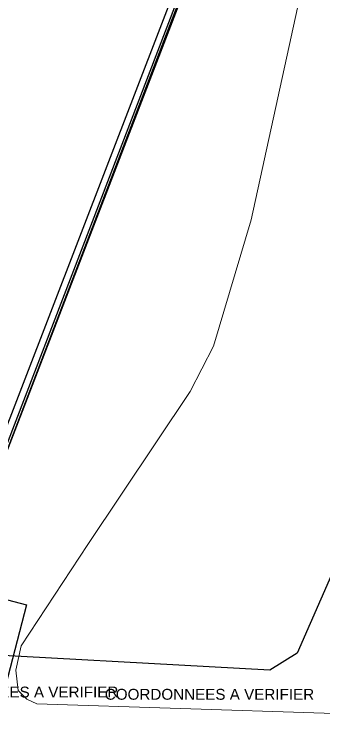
# Model space of a CAD drawing. Header units: millimetres. Extents: x 587399 to 927168, y 438565 to 1444955.
# Drawn here: x 591606.8 to 591685.6, y 440724.2 to 440903.2 of the extents above; entities that cross this region are included whole.
import ezdxf

# ---------------------------------------------------------------- set-up
doc = ezdxf.new("R2010")
doc.units = ezdxf.units.MM
doc.header["$LTSCALE"] = 2
doc.layers.add('MAJ APRES LE 13.01.2023', color=222, linetype='Continuous', lineweight=30)
doc.layers.add('Roads_others', color=24, linetype='Continuous', lineweight=9)
doc.styles.get("Standard").update_dxf_attribs({"font": 'arial.ttf'})

msp = doc.modelspace()

# ---------------------------------------------------------------- linework, layer by layer
at = {"flags": 128}
for points in [[(591952.09, 439918.413), (591729.27, 440055.233), (591504.95, 440532.453), (591654.45, 440920.523), (591787.8, 441139.703), (591752.09, 441479.483), (591543.3, 441918.873), (591884.74, 441760.803)], [(591952.09, 439918.413), (591729.27, 440055.233), (591504.95, 440532.453), (591654.45, 440920.523), (591787.8, 441139.703), (591752.09, 441479.483), (591543.3, 441918.873), (591884.74, 441760.803)], [(591952.09, 439918.413), (591729.27, 440055.233), (591504.95, 440532.453), (591654.45, 440920.523), (591787.8, 441139.703), (591752.09, 441479.483), (591543.3, 441918.873), (591884.74, 441760.803)], [(591949.366, 439917.828), (591726.546, 440054.648), (591502.226, 440531.868), (591651.726, 440919.938), (591785.076, 441139.118), (591749.366, 441478.898), (591540.576, 441918.288), (591882.016, 441760.218)], [(591949.366, 439917.828), (591726.546, 440054.648), (591502.226, 440531.868), (591651.726, 440919.938), (591785.076, 441139.118), (591749.366, 441478.898), (591540.576, 441918.288), (591882.016, 441760.218)], [(591949.366, 439917.828), (591726.546, 440054.648), (591502.226, 440531.868), (591651.726, 440919.938), (591785.076, 441139.118), (591749.366, 441478.898), (591540.576, 441918.288), (591882.016, 441760.218)]]:
    msp.add_lwpolyline(points, dxfattribs=at)
at = {"color": 5, "lineweight": -3, "flags": 128}
msp.add_lwpolyline([(591583.401, 440759.864), (591609.952, 440752.912), (591601.565, 440720.884), (591600.885, 440720.85), (591600.865, 440720.757), (591570.112, 440728.8)], close=True, dxfattribs=at)
at = {"layer": 'MAJ APRES LE 13.01.2023', "flags": 128}
msp.add_lwpolyline([(591996.357, 441714.973), (591540.46, 441916.739), (591749.759, 441477.592), (591785.863, 441137.853), (591652.767, 440918.519), (591503.717, 440530.276), (591728.59, 440053.316), (591951.568, 439916.754)], dxfattribs=at)
at = {"layer": 'MAJ APRES LE 13.01.2023', "color": 232, "lineweight": 30, "flags": 128}
msp.add_lwpolyline([(591836.515, 441313.659), (591820.351, 441198.273), (591869.848, 441176.569), (591678.814, 440740.616), (591671.816, 440736.313), (591585.348, 440741.106), (591653.149, 440918.059), (591786.101, 441137.479), (591767.759, 441309.012)], close=True, dxfattribs=at)
at = {"layer": 'Roads_others'}
for points in [[(591713.689, 440958.12), (591704.912, 440953.38), (591698.668, 440947.238), (591683.728, 440921.267), (591680.617, 440912.984), (591667.124, 440850.854), (591657.475, 440818.752), (591651.536, 440807.205), (591625.519, 440768.289), (591608.57, 440742.537), (591607.233, 440736.323), (591607.838, 440731.15)], [(591607.838, 440731.15), (591610.005, 440728.963), (591612.57, 440727.783), (591722.194, 440724.2), (591749.739, 440723.299), (591964.454, 440708.138), (592087.877, 440705.299), (592224.414, 440699.522), (592293.007, 440694.241), (592448.069, 440682.293), (592641.633, 440670.074), (592711.91, 440668.067)]]:
    msp.add_lwpolyline(points, dxfattribs=at)

# ---------------------------------------------------------------- texts
at = {"color": 7, "lineweight": -3, "char_height": 2.76746, "width": 52.80093, "attachment_point": 1}
for insert in [(591580.03, 440732.144), (591629.85, 440731.574)]:
    msp.add_mtext('{\\C1;COORDONNEES A VERIFIER }', dxfattribs=dict(at, insert=insert))

doc.saveas('drawing.dxf')
